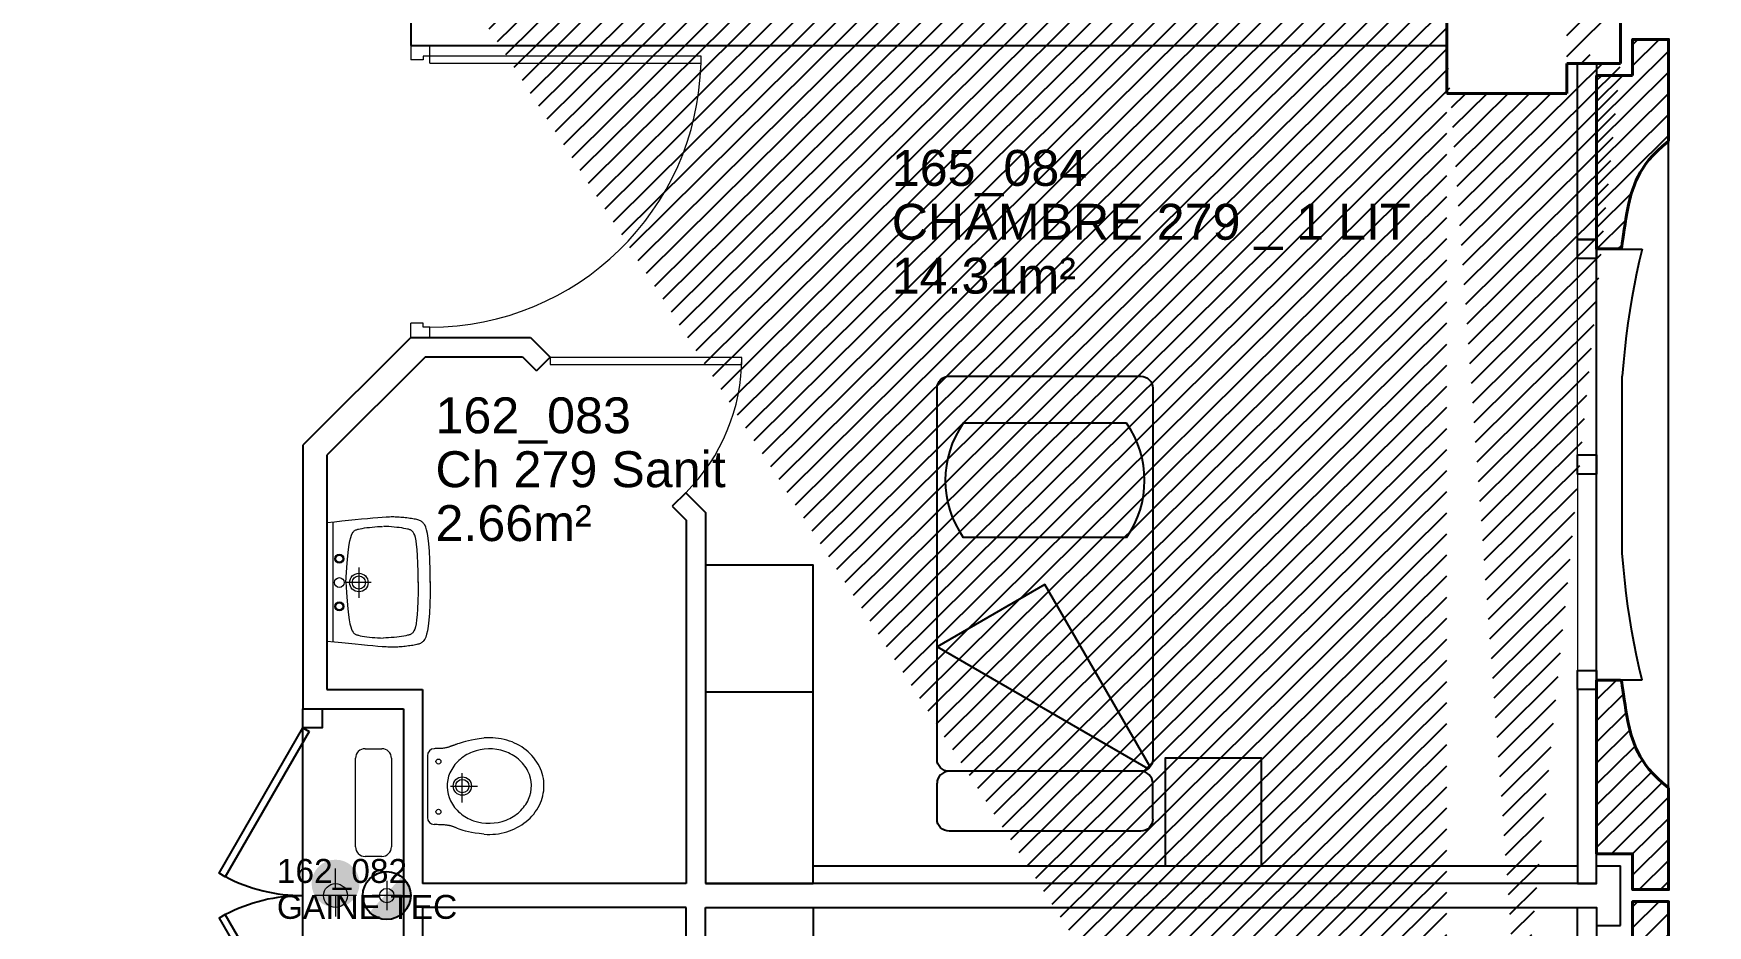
# Model space of a CAD drawing. Header units: millimetres. Extents: x -11 to 211, y -5 to 120.
# Drawn here: x 160.48 to 167.46, y 81.62 to 85.35 of the extents above; entities that cross this region are included whole.
import ezdxf

# ---------------------------------------------------------------- set-up
doc = ezdxf.new("R2010")
doc.units = ezdxf.units.MM
doc.header["$LTSCALE"] = 0.1
doc.header["$MEASUREMENT"] = 0
doc.linetypes.add('CONTINU', pattern=[0])
doc.layers.get('0').update_dxf_attribs({"linetype": 'CONTINUOUS'})
for name, color, linetype in [('150 Chute Eaux Usées -Eaux Vannes', 7, 'CONTINUOUS'), ('400 Lits', 150, 'CONTINUOUS'), ('A_AGENC', 204, 'CONTINUOUS'), ('A_EQMP', 142, 'CONTINUOUS'), ('A_Etiqu_Gaine', 8, 'CONTINUOUS'), ('A_Etiqu_Gaine_ancien', 8, 'CONTINUOUS'), ('A_Etiqu_Gaine_code', 8, 'CONTINUOUS'), ('A_Etiqu_Local', 8, 'CONTINUOUS'), ('A_HACH_STRUC', 7, 'CONTINUOUS'), ('A_MUR_CLOIS', 7, 'CONTINU'), ('A_MURS_ALÈG', 7, 'CONTINU')]:
    doc.layers.add(name, color=color, linetype=linetype)
for name, color, linetype, lineweight in [('A_CHASS', 4, 'CONTINU', 0), ('A_MURS_STRU', 7, 'CONTINU', 40), ('A_PORTE', 8, 'CONTINU', 0), ('A_SANI', 5, 'CONTINU', 0)]:
    doc.layers.add(name, color=color, linetype=linetype, lineweight=lineweight)
doc.styles.add('Attribut', font='arial.ttf')

# ---------------------------------------------------------------- blocks, each defined once
blk = doc.blocks.new('BROCA2-G713')
at = {"layer": '400 Lits', "linetype": 'Continuous'}
for p, q in [((19.799994, 37.454655), (19.349993, 37.194843)), ((20.239107, 36.694084), (19.799994, 37.454655)), ((20.231138, 36.686115), (19.349993, 37.194843)), ((19.349993, 36.475231), (19.349993, 36.625225)), ((20.199995, 36.675228), (19.399992, 36.675228)), ((20.249994, 36.475231), (20.249994, 36.625225))]:
    blk.add_line(p, q, dxfattribs=at)
for points in [[(19.349993, 36.724957), (19.349993, 38.275227, -0.414213), (19.399992, 38.325227), (20.199995, 38.32523, -0.414214), (20.249995, 38.275227), (20.249994, 36.724957)], [(20.249994, 36.725231, -0.414213), (20.199995, 36.675231), (19.399992, 36.675228, -0.414214), (19.349992, 36.725231)], [(20.249994, 36.625225, 0.414213), (20.199995, 36.675225), (19.399992, 36.675228, 0.414214), (19.349992, 36.625225)], [(20.249994, 36.475231, -0.414213), (20.199995, 36.425231), (19.399992, 36.425228, -0.414214), (19.349992, 36.475231)]]:
    blk.add_lwpolyline(points, format="xyb", dxfattribs=at)
blk = doc.blocks.new('A_Etiqu_Local')
at = {"style": 'Attribut', "flags": 1}
for tag, p in [('CODE_HOPITAL', (-0.4463, 1.632)), ('CODE_SITE', (-0.4463, 1.407)), ('CODE_BATIMENT', (-0.4463, 1.182)), ('CODE_SECTEUR', (-0.4463, 0.957)), ('CODE_ETAGE', (-0.4463, 0.732)), ('NOM_NORMALISE', (-0.4463, -0.843)), ('SECTEUR_ACTIVITE', (-0.4463, -1.068)), ('SOUS_SECTEUR_ACTIVITE', (-0.4463, -1.293)), ('VOLUME', (-0.4463, -1.518)), ('SERVICE', (-0.4463, -1.743)), ('CODE_UG', (-0.4463, -1.968)), ('CODE_UA', (-0.4463, -2.193)), ('CODE_POLE', (-0.4463, -2.418)), ('OCCUPANT_EXTERNE', (-0.4463, -2.643)), ('DISPONIBILITE', (-0.4463, -2.868)), ('ACCES_HANDICAPES', (-0.4463, -3.093)), ('NATURE_SOL', (-0.4463, -3.318)), ('RISQUE_LABORATOIRE', (-0.4463, -3.543)), ('AMIANTE', (-0.4463, -3.768))]:
    blk.add_attdef(tag, p, '', height=0.15, dxfattribs=at)
at = {"layer": 'A_Etiqu_Local', "style": 'Attribut'}
for tag, p in [('CODE_PIECE', (-0.4463, 0.282)), ('NOM_USAGE', (-0.4463, 0.057)), ('SURFACE', (-0.4463, -0.168))]:
    blk.add_attdef(tag, p, '', height=0.15, dxfattribs=at)
blk = doc.blocks.new('A_Etiqu_Gaine')
at = {"style": 'Attribut', "flags": 1}
for tag, p in [('CODE_HOPITAL', (-0.4323, 0.8651)), ('CODE_SITE', (-0.4323, 0.7151)), ('CODE_BATIMENT', (-0.4323, 0.5651)), ('CODE_SECTEUR', (-0.4323, 0.4151)), ('CODE_ETAGE', (-0.4323, 0.2651)), ('NOM_NORMALISE', (-0.4323, -0.3349)), ('SECTEUR_ACTIVITE', (-0.4323, -0.4849)), ('SOUS_SECTEUR_ACTIVITE', (-0.4323, -0.6349)), ('SURFACE', (-0.4323, -0.7849)), ('CODE_UG', (-0.4323, -0.9349)), ('CODE_POLE', (-0.4323, -1.0849)), ('AMIANTE', (-0.4323, -1.2349))]:
    blk.add_attdef(tag, p, '', height=0.1, dxfattribs=at)
at = {"layer": 'A_Etiqu_Gaine', "style": 'Attribut'}
blk.add_attdef('NOM_USAGE', (-0.4323, -0.1849), '', height=0.1, dxfattribs=at)
at = {"layer": 'A_Etiqu_Gaine_ancien', "style": 'Attribut'}
blk.add_attdef('CODE_PIECE_ANCIEN', (-0.4323, 0.1151), '', height=0.1, dxfattribs=at)
at = {"layer": 'A_Etiqu_Gaine_code', "style": 'Attribut'}
blk.add_attdef('CODE_PIECE', (-0.4323, -0.0349), '', height=0.1, dxfattribs=at)
blk = doc.blocks.new('BROCA2-G904')
at = {"layer": '400 Lits', "linetype": 'Continuous'}
for p, q in [((29.340822, 67.299042), (28.659243, 67.299042)), ((29.340822, 66.821945), (28.659243, 66.821945))]:
    blk.add_line(p, q, dxfattribs=at)
for start, end in [(145.008072, 214.992089), (325.007448, 34.99223)]:
    blk.add_arc((29.000032, 67.060493), 0.415985, start, end, dxfattribs=at)

msp = doc.modelspace()

# ---------------------------------------------------------------- hatches: boundary and pattern name
at = {"layer": '150 Chute Eaux Usées -Eaux Vannes', "linetype": 'Continuous'}
for points in [[(161.6361, 81.7966, 1), (161.8361, 81.7966, 1)], [(161.8781, 81.6769, 0.673684), (162.0499, 81.7466, 0.229561), (162.0118, 81.825)]]:
    msp.add_hatch(color=8, dxfattribs=at).paths.add_polyline_path(points)
at = {"layer": 'A_HACH_STRUC'}
h = msp.add_hatch(dxfattribs=at)
h.set_pattern_fill('ANSI31', color=8, scale=0.5, angle=359.76959, style=0)
h.paths.add_polyline_path([(160.0499, 113.8961), (159.5499, 113.8961), (159.5499, 114.3961), (160.0499, 114.3961)])
h.paths.add_polyline_path([(159.2999, 106.6962), (159.2999, 107.1962), (160.0499, 107.1962), (160.0499, 106.6962)])
h.paths.add_polyline_path([(167.2499, 106.6962), (166.7499, 106.6962), (166.7499, 107.1962), (167.2499, 107.1962)])
h.paths.add_polyline_path([(152.8499, 77.8962), (152.3499, 77.8962), (152.3499, 78.3962), (152.8499, 78.3962)])
h.paths.add_polyline_path([(159.5499, 77.8962), (159.3999, 77.8962), (159.3999, 78.3962), (160.0499, 78.3962), (160.0499, 77.8962)], flags=16)
h.paths.add_polyline_path([(174.4499, 107.1962), (174.4499, 106.6962), (173.9499, 106.6962), (173.9499, 107.1962)])
h.paths.add_polyline_path([(174.4499, 99.9962), (173.9499, 99.9962), (173.9499, 99.4962), (174.4499, 99.4962)])
h.paths.add_polyline_path([(159.4501, 92.3962), (159.4501, 92.6462), (160.1999, 92.6462), (160.1999, 92.3962)], flags=17)
h.paths.add_polyline_path([(159.4501, 92.3962), (159.4501, 92.6462)], flags=16)
h.paths.add_polyline_path([(159.4501, 92.9462), (159.4501, 92.6962)], flags=16)
h.paths.add_polyline_path([(159.4501, 92.9462), (159.4501, 92.6962), (160.1999, 92.6962), (160.1999, 92.9462)], flags=17)
h.paths.add_polyline_path([(160.0499, 85.5962), (160.0499, 85.0962), (159.5499, 85.0962), (159.5499, 85.5962)], flags=17)
h.paths.add_polyline_path([(152.8499, 85.5962), (152.8499, 85.0962), (152.3499, 85.0962), (152.3499, 85.5962)])
h.paths.add_polyline_path([(145.9999, 85.5962), (145.9999, 85.0962), (145.4999, 85.0962), (145.4999, 85.5962)])
h.paths.add_polyline_path([(145.9999, 78.3962), (145.9999, 77.8962), (145.4999, 77.8962), (145.4999, 78.3962)])
edge = h.paths.add_edge_path()
edge.add_line((166.3748, 85.3966), (166.3748, 85.2962))
edge.add_line((166.3748, 78.1965), (166.3748, 78.0962))
edge.add_line((167.0998, 85.2217), (167.0998, 85.4714))
edge.add_line((166.8749, 85.0963), (166.8749, 85.2217))
edge.add_line((167.0998, 85.2217), (166.8749, 85.2217))
edge.add_line((167.0998, 85.4714), (166.8749, 85.4714))
edge.add_line((166.8749, 85.5962), (166.8749, 85.4714))
edge.add_line((166.8749, 85.0962), (166.3748, 85.0962))
edge.add_line((166.3748, 85.0962), (166.3748, 85.2962))
edge.add_line((166.3748, 85.3966), (166.3748, 85.5962))
edge.add_line((166.3748, 85.5962), (166.8749, 85.5962))
edge.add_line((152.3749, 99.6216), (152.3749, 99.8713))
edge.add_line((152.3749, 99.6216), (152.5999, 99.6216))
edge.add_line((152.3749, 99.8713), (152.5999, 99.8713))
edge.add_line((152.5999, 99.9962), (152.5999, 99.8713))
edge.add_line((153.0999, 99.7965), (153.0999, 99.9962))
edge.add_line((153.0999, 99.9962), (152.5999, 99.9962))
edge.add_line((152.5999, 99.4962), (152.5999, 99.6216))
edge.add_line((152.5999, 99.4962), (153.0999, 99.4962))
edge.add_line((153.0999, 99.4962), (153.0999, 99.7965))
edge.add_line((167.0998, 78.0217), (167.0998, 78.2714))
edge.add_line((166.8749, 77.8962), (166.8749, 78.0217))
edge.add_line((167.0998, 78.0217), (166.8749, 78.0217))
edge.add_line((167.0998, 78.2714), (166.8749, 78.2714))
edge.add_line((166.8749, 78.3962), (166.8749, 78.2714))
edge.add_line((166.8749, 77.8962), (166.3748, 77.8962))
edge.add_line((166.3748, 77.8962), (166.3748, 78.0962))
edge.add_line((166.3748, 78.1965), (166.3748, 78.3962))
edge.add_line((166.3748, 78.3962), (166.8749, 78.3962))
h = msp.add_hatch(dxfattribs=at)
h.set_pattern_fill('ANSI31', color=8, scale=0.5, angle=359.76959, style=0)
h.set_pattern_definition([(44.7696, (166.99984, 84.446557), (-0.044016, 0.0443715), [])])
h.paths.add_polyline_path([(167.2999, 85.3216), (167.1499, 85.3216), (167.1499, 85.1717), (166.9998, 85.1717), (166.9998, 84.4466), (167.1027, 84.4466), (167.1045, 84.4565), (167.1068, 84.4703), (167.1093, 84.4873), (167.1122, 84.5067), (167.1153, 84.5279), (167.1187, 84.5503), (167.1222, 84.5731), (167.126, 84.5958), (167.13, 84.6176), (167.1341, 84.6378), (167.1362, 84.6472), (167.1384, 84.6561), (167.1406, 84.6646), (167.1428, 84.6728), (167.1452, 84.6806), (167.1477, 84.6883), (167.1503, 84.6958), (167.153, 84.7033), (167.1558, 84.7107), (167.1589, 84.7182), (167.1654, 84.7336), (167.173, 84.7495), (167.1817, 84.766), (167.1919, 84.783), (167.2039, 84.8005), (167.218, 84.8186), (167.2343, 84.8372), (167.2532, 84.8564), (167.275, 84.8762), (167.2999, 84.8966)])
h = msp.add_hatch(dxfattribs=at)
h.set_pattern_fill('ANSI31', color=8, scale=0.5, angle=359.76959, style=0)
h.set_pattern_definition([(44.7696, (166.99984, 81.771524), (-0.044016, 0.0443715), [])])
h.paths.add_polyline_path([(167.2999, 82.1965), (167.275, 82.2169), (167.2532, 82.2366), (167.2343, 82.2558), (167.218, 82.2745), (167.2039, 82.2926), (167.1919, 82.3101), (167.1817, 82.3271), (167.173, 82.3436), (167.1654, 82.3595), (167.1589, 82.3749), (167.1558, 82.3824), (167.153, 82.3898), (167.1503, 82.3973), (167.1477, 82.4048), (167.1452, 82.4125), (167.1428, 82.4203), (167.1406, 82.4285), (167.1384, 82.437), (167.1362, 82.4459), (167.1341, 82.4552), (167.13, 82.4755), (167.126, 82.4973), (167.1222, 82.5199), (167.1187, 82.5428), (167.1153, 82.5652), (167.1122, 82.5864), (167.1093, 82.6058), (167.1068, 82.6228), (167.1045, 82.6366), (167.1027, 82.6465), (166.9998, 82.6465), (166.9998, 82.6065), (166.9998, 82.6065), (166.9998, 81.9214), (167.1499, 81.9214), (167.1499, 81.7715), (167.2999, 81.7715)])
h = msp.add_hatch(dxfattribs=at)
h.set_pattern_fill('ANSI31', color=8, scale=0.5, angle=359.76959, style=0)
h.set_pattern_definition([(44.7696, (166.99984, 80.84652), (-0.044016, 0.0443715), [])])
h.paths.add_polyline_path([(167.2999, 81.7215), (167.1499, 81.7215), (167.1499, 81.5716), (166.9998, 81.5716), (166.9998, 80.8465), (167.0998, 80.8465), (167.1027, 80.8465), (167.1045, 80.8565), (167.1068, 80.8703), (167.1093, 80.8872), (167.1122, 80.9067), (167.1153, 80.9279), (167.1187, 80.9503), (167.1222, 80.9731), (167.126, 80.9957), (167.13, 81.0175), (167.1341, 81.0378), (167.1362, 81.0472), (167.1384, 81.0561), (167.1406, 81.0646), (167.1428, 81.0727), (167.1452, 81.0806), (167.1477, 81.0882), (167.1503, 81.0958), (167.153, 81.1032), (167.1558, 81.1107), (167.1589, 81.1182), (167.1654, 81.1336), (167.173, 81.1495), (167.1817, 81.1659), (167.1919, 81.1829), (167.2039, 81.2005), (167.218, 81.2186), (167.2343, 81.2372), (167.2532, 81.2564), (167.275, 81.2762), (167.2999, 81.2965)])

# ---------------------------------------------------------------- linework, layer by layer
at = {"layer": '150 Chute Eaux Usées -Eaux Vannes', "color": 8, "linetype": 'Continuous'}
msp.add_circle((161.9499, 81.7466), 0.1, dxfattribs=at)
at = {"layer": 'A_AGENC', "color": 8, "linetype": 'Continuous'}
msp.add_line((161.5999, 81.0465), (161.5999, 82.4465), dxfattribs=at)
for points in [[(161.6258, 82.4315), (161.2758, 81.8252), (161.2499, 81.8402), (161.5999, 82.4465)], [(161.6258, 81.0615), (161.2758, 81.6677), (161.2499, 81.6527), (161.5999, 81.0465)]]:
    msp.add_lwpolyline(points, close=True, dxfattribs=at)
for centre, start, end in [((161.5999, 82.4465), 242.45637, 270), ((161.5999, 81.0465), 90, 117.54379)]:
    msp.add_arc(centre, 0.7, start, end, dxfattribs=at)
at = {"layer": 'A_CHASS', "color": 8, "linetype": 'Continuous'}
for p, q in [((166.9198, 83.5865), (166.9198, 84.4065)), ((166.9998, 84.4065), (166.9998, 83.5865))]:
    msp.add_line(p, q, dxfattribs=at)
at = {"layer": 'A_CHASS', "color": 8}
for p, q in [((166.9198, 83.5065), (166.9198, 82.6865)), ((166.9998, 83.5065), (166.9998, 82.6865))]:
    msp.add_line(p, q, dxfattribs=at)
at = {"layer": 'A_EQMP', "color": 8, "linetype": 'Continuous'}
for p, q in [((163.7299, 82.5966), (163.2799, 82.5966)), ((163.7299, 81.8714), (166.9198, 81.8714))]:
    msp.add_line(p, q, dxfattribs=at)
for points in [[(163.2799, 81.7966), (163.7299, 81.7966), (163.7299, 83.1269), (163.2799, 83.1269)], [(163.2799, 81.6965), (163.7299, 81.6965), (163.7299, 80.416), (163.2799, 80.416)]]:
    msp.add_lwpolyline(points, close=True, dxfattribs=at)
msp.add_lwpolyline([(165.1999, 81.8714), (165.1999, 82.3214), (165.5999, 82.3214), (165.5999, 81.8714)], dxfattribs=at)
at = {"layer": 'A_MUR_CLOIS', "color": 8, "linetype": 'Continuous'}
for p, q in [((162.0499, 85.3965), (162.0499, 85.2965)), ((162.0499, 85.2966), (166.3748, 85.2966)), ((162.0499, 84.0768), (161.5999, 83.6268)), ((162.0499, 84.0768), (162.5499, 84.0768)), ((162.5499, 84.0768), (162.632, 83.9946)), ((162.1113, 83.9968), (161.6999, 83.5853)), ((162.1113, 83.9968), (162.5167, 83.9968)), ((162.5167, 83.9968), (162.5754, 83.938)), ((162.632, 83.9946), (162.5754, 83.938)), ((161.5999, 83.6268), (161.5999, 82.5265)), ((161.6999, 83.5853), (161.6999, 82.6065)), ((163.1977, 83.4289), (163.1411, 83.3724)), ((163.1977, 83.4289), (163.2799, 83.3468)), ((163.1411, 83.3724), (163.1999, 83.3136)), ((163.1999, 83.3136), (163.1999, 81.7965)), ((163.2799, 83.3468), (163.2799, 81.7965)), ((161.6999, 82.6065), (162.0994, 82.6065)), ((162.0994, 82.6065), (162.0994, 81.7965)), ((161.5999, 82.5265), (162.0194, 82.5265)), ((162.0194, 82.5265), (162.0194, 80.9665)), ((166.9998, 81.7967), (166.9998, 81.8714)), ((166.9998, 81.8714), (167.0998, 81.8714)), ((167.0998, 81.6217), (167.0998, 81.8714)), ((163.1999, 81.7965), (162.0994, 81.7965)), ((166.9998, 81.7965), (163.2799, 81.7965)), ((163.1999, 81.6965), (162.0994, 81.6965)), ((162.0994, 81.6965), (162.0994, 80.8865)), ((163.1999, 80.1794), (163.1999, 81.6965)), ((163.2799, 80.1463), (163.2799, 81.6965)), ((163.2799, 81.6965), (166.9998, 81.6965)), ((166.9998, 81.6967), (166.9998, 81.6217)), ((166.9998, 81.6217), (167.0998, 81.6217))]:
    msp.add_line(p, q, dxfattribs=at)
at = {"layer": 'A_MUR_CLOIS', "color": 8}
for points in [[(166.9998, 84.4866), (166.9198, 84.4866), (166.9198, 85.2217), (166.9998, 85.2217)], [(166.9998, 82.6065), (166.9198, 82.6065), (166.9198, 81.7965), (166.9998, 81.7965)], [(166.9998, 80.8865), (166.9198, 80.8865), (166.9198, 81.6965), (166.9998, 81.6965)]]:
    msp.add_lwpolyline(points, close=True, dxfattribs=at)
at = {"layer": 'A_MUR_CLOIS', "color": 8, "linetype": 'Continuous'}
for points in [[(166.9998, 84.4066), (166.9198, 84.4066), (166.9198, 84.4866), (166.9998, 84.4866)], [(166.9998, 83.5065), (166.9198, 83.5065), (166.9198, 83.5865), (166.9998, 83.5865)], [(166.9998, 82.6065), (166.9198, 82.6065), (166.9198, 82.6865), (166.9998, 82.6865)], [(161.5999, 82.5265), (161.6799, 82.5265), (161.6799, 82.4465), (161.5999, 82.4465)]]:
    msp.add_lwpolyline(points, close=True, dxfattribs=at)
at = {"layer": 'A_MURS_ALÈG', "color": 8, "ltscale": 200}
for p, q in [((167.2999, 82.1965), (167.2999, 84.8965)), ((167.1064, 83.1771), (167.1064, 83.9159))]:
    msp.add_line(p, q, dxfattribs=at)
for points in [[(167.1898, 82.6465), (166.9998, 82.6465), (166.9998, 84.4465), (167.1898, 84.4465)], [(167.1898, 84.4465), (167.1774, 84.3954), (167.166, 84.3443), (167.1557, 84.2933), (167.1463, 84.2419), (167.1378, 84.19), (167.1302, 84.1375), (167.1233, 84.084), (167.1171, 84.0294), (167.1115, 83.9734), (167.1064, 83.9159)], [(167.1898, 82.6465), (167.1774, 82.6977), (167.166, 82.7487), (167.1557, 82.7998), (167.1463, 82.8512), (167.1378, 82.903), (167.1302, 82.9556), (167.1233, 83.0091), (167.1171, 83.0637), (167.1115, 83.1196), (167.1064, 83.1771)]]:
    msp.add_lwpolyline(points, dxfattribs=at)
at = {"layer": 'A_MURS_STRU', "color": 8, "linetype": 'Continuous'}
for p, q in [((167.0998, 85.2217), (167.0998, 85.4714)), ((167.0998, 85.2217), (166.8749, 85.2217)), ((166.8749, 85.0963), (166.8749, 85.2217)), ((167.1499, 85.1717), (166.9998, 85.1717)), ((166.9998, 84.4466), (166.9998, 85.1717)), ((167.0998, 84.4466), (166.9998, 84.4466)), ((166.9998, 82.6465), (166.9998, 81.9214)), ((167.0998, 82.6465), (166.9998, 82.6465)), ((167.1499, 81.9214), (166.9998, 81.9214))]:
    msp.add_line(p, q, dxfattribs=at)
at = {"layer": 'A_MURS_STRU', "color": 8}
for p, q in [((166.9998, 84.4465), (166.9998, 85.1717)), ((166.9998, 82.6465), (166.9998, 81.9214))]:
    msp.add_line(p, q, dxfattribs=at)
at = {"layer": 'A_MURS_STRU', "color": 8, "linetype": 'Continuous'}
for points in [[(166.3748, 85.0962), (166.3748, 85.5962), (166.8749, 85.5962)], [(167.1499, 85.1717), (167.1499, 85.3216), (167.2999, 85.3216), (167.2999, 84.8966)], [(166.8749, 85.0962), (166.3748, 85.0962)], [(167.2999, 84.8966), (167.275, 84.8762), (167.2532, 84.8564), (167.2343, 84.8372), (167.218, 84.8186), (167.2039, 84.8005), (167.1919, 84.783), (167.1817, 84.766), (167.173, 84.7495), (167.1654, 84.7336), (167.1589, 84.7182), (167.1589, 84.7182), (167.1558, 84.7107), (167.153, 84.7033), (167.1503, 84.6958), (167.1477, 84.6883), (167.1452, 84.6806), (167.1428, 84.6728), (167.1406, 84.6646), (167.1384, 84.6561), (167.1362, 84.6472), (167.1341, 84.6378), (167.1341, 84.6378), (167.13, 84.6176), (167.126, 84.5958), (167.1222, 84.5731), (167.1187, 84.5503), (167.1153, 84.5279), (167.1122, 84.5067), (167.1093, 84.4873), (167.1068, 84.4703), (167.1045, 84.4565), (167.1027, 84.4465)], [(167.2999, 82.1965), (167.275, 82.2169), (167.2532, 82.2366), (167.2343, 82.2558), (167.218, 82.2745), (167.2039, 82.2926), (167.1919, 82.3101), (167.1817, 82.3271), (167.173, 82.3436), (167.1654, 82.3595), (167.1589, 82.3749), (167.1589, 82.3749), (167.1558, 82.3824), (167.153, 82.3898), (167.1503, 82.3973), (167.1477, 82.4048), (167.1452, 82.4125), (167.1428, 82.4203), (167.1406, 82.4285), (167.1384, 82.437), (167.1362, 82.4459), (167.1341, 82.4552), (167.1341, 82.4552), (167.13, 82.4755), (167.126, 82.4973), (167.1222, 82.5199), (167.1187, 82.5428), (167.1153, 82.5652), (167.1122, 82.5864), (167.1093, 82.6058), (167.1068, 82.6228), (167.1045, 82.6366), (167.1027, 82.6466)], [(167.1499, 81.9214), (167.1499, 81.7715), (167.2999, 81.7715), (167.2999, 82.1965)], [(167.1499, 81.5716), (167.1499, 81.7215), (167.2999, 81.7215), (167.2999, 81.2965)]]:
    msp.add_lwpolyline(points, dxfattribs=at)
at = {"layer": 'A_PORTE', "color": 8, "linetype": 'Continuous'}
for p, q in [((162.0499, 85.2961), (162.1299, 85.2961)), ((162.0499, 85.2961), (162.0499, 85.2362)), ((163.2615, 85.2522), (162.1021, 85.2522)), ((162.1021, 85.2522), (162.1021, 85.2362)), ((162.1299, 85.2222), (162.1299, 85.2961)), ((163.2615, 85.2222), (163.2615, 85.2522)), ((162.1021, 85.2362), (162.0499, 85.2362)), ((162.1299, 85.2222), (163.2615, 85.2222)), ((162.1021, 84.1362), (162.0499, 84.1362)), ((162.0499, 84.0763), (162.0499, 84.1362)), ((162.1021, 84.1202), (162.1021, 84.1362)), ((162.0499, 84.0763), (162.1299, 84.0763)), ((162.1299, 84.1202), (162.1021, 84.1202)), ((162.1299, 84.0763), (162.1299, 84.1202))]:
    msp.add_line(p, q, dxfattribs=at)
msp.add_lwpolyline([(162.632, 83.9642), (163.432, 83.9642), (163.432, 83.9942), (162.632, 83.9942)], close=True, dxfattribs=at)
for centre, radius, start, end in [((162.1299, 85.2522), 1.132, 270, 358.48138), ((162.632, 83.9942), 0.8, 314.99999, 0)]:
    msp.add_arc(centre, radius, start, end, dxfattribs=at)
at = {"layer": 'A_SANI', "color": 8, "linetype": 'Continuous'}
for p, q in [((161.6999, 83.3034), (161.6999, 82.8081)), ((161.7248, 83.3034), (161.7248, 82.8081)), ((161.7933, 83.2122), (161.7963, 83.2286)), ((161.7963, 83.2286), (161.7993, 83.2414)), ((161.7993, 83.2414), (161.8024, 83.2511)), ((161.8024, 83.2511), (161.8056, 83.2583)), ((161.8056, 83.2583), (161.809, 83.2638)), ((161.809, 83.2638), (161.8107, 83.266)), ((161.8107, 83.266), (161.8124, 83.2679)), ((161.8124, 83.2679), (161.8143, 83.2696)), ((161.8143, 83.2696), (161.8163, 83.271)), ((161.8163, 83.271), (161.8184, 83.2723)), ((161.8184, 83.2723), (161.8207, 83.2734)), ((161.8207, 83.2734), (161.8232, 83.2744)), ((161.8232, 83.2744), (161.8258, 83.2753)), ((161.8258, 83.2753), (161.8288, 83.2762)), ((161.8288, 83.2762), (161.832, 83.277)), ((161.832, 83.277), (161.8393, 83.2786)), ((161.8393, 83.2786), (161.8477, 83.2801)), ((161.8477, 83.2801), (161.8569, 83.2816)), ((161.8569, 83.2816), (161.8669, 83.283)), ((161.8669, 83.283), (161.8774, 83.2843)), ((161.8774, 83.2843), (161.8882, 83.2855)), ((161.8882, 83.2855), (161.8993, 83.2865)), ((161.8993, 83.2865), (161.9105, 83.2873)), ((161.9105, 83.2873), (161.9215, 83.2879)), ((161.9215, 83.2879), (161.9323, 83.2883)), ((161.9474, 83.2879), (161.9366, 83.2883)), ((161.9584, 83.2873), (161.9474, 83.2879)), ((161.9696, 83.2865), (161.9584, 83.2873)), ((161.9807, 83.2855), (161.9696, 83.2865)), ((161.9916, 83.2843), (161.9807, 83.2855)), ((162.0021, 83.283), (161.9916, 83.2843)), ((162.012, 83.2816), (162.0021, 83.283)), ((162.0212, 83.2801), (162.012, 83.2816)), ((162.0296, 83.2786), (162.0212, 83.2801)), ((162.0369, 83.277), (162.0296, 83.2786)), ((162.0401, 83.2762), (162.0369, 83.277)), ((162.0431, 83.2753), (162.0401, 83.2762)), ((162.0458, 83.2744), (162.0431, 83.2753)), ((162.0482, 83.2734), (162.0458, 83.2744)), ((162.0505, 83.2723), (162.0482, 83.2734)), ((162.0526, 83.271), (162.0505, 83.2723)), ((162.0546, 83.2696), (162.0526, 83.271)), ((162.0565, 83.2679), (162.0546, 83.2696)), ((162.0582, 83.266), (162.0565, 83.2679)), ((162.06, 83.2638), (162.0582, 83.266)), ((162.0633, 83.2583), (162.06, 83.2638)), ((162.0664, 83.2511), (162.0633, 83.2583)), ((162.0693, 83.2414), (162.0664, 83.2511)), ((162.072, 83.2286), (162.0693, 83.2414)), ((162.0744, 83.2122), (162.072, 83.2286)), ((161.7846, 83.1347), (161.7875, 83.1659)), ((161.7875, 83.1659), (161.7904, 83.1915)), ((161.7904, 83.1915), (161.7933, 83.2122)), ((162.0765, 83.1915), (162.0744, 83.2122)), ((162.0782, 83.1659), (162.0765, 83.1915)), ((162.0795, 83.1347), (162.0782, 83.1659)), ((161.7787, 83.0535), (161.7817, 83.0975)), ((161.7817, 83.0975), (161.7846, 83.1347)), ((161.8334, 83.117), (161.8334, 82.9906)), ((162.0803, 83.0975), (162.0795, 83.1347)), ((162.0807, 83.0535), (162.0803, 83.0975)), ((161.7787, 83.0569), (161.7817, 83.0129)), ((161.7817, 83.0129), (161.7846, 82.9757)), ((161.8845, 83.0538), (161.7823, 83.0538)), ((162.0803, 83.0129), (162.0795, 82.9757)), ((162.0807, 83.0569), (162.0803, 83.0129)), ((161.7846, 82.9757), (161.7875, 82.9446)), ((161.7875, 82.9446), (161.7904, 82.919)), ((162.0782, 82.9446), (162.0765, 82.919)), ((162.0795, 82.9757), (162.0782, 82.9446)), ((161.7904, 82.919), (161.7933, 82.8983)), ((161.7933, 82.8983), (161.7963, 82.8818)), ((161.7963, 82.8818), (161.7993, 82.8691)), ((162.072, 82.8818), (162.0693, 82.8691)), ((162.0744, 82.8983), (162.072, 82.8818)), ((162.0765, 82.919), (162.0744, 82.8983)), ((161.7993, 82.8691), (161.8024, 82.8594)), ((161.8024, 82.8594), (161.8056, 82.8521)), ((161.8056, 82.8521), (161.809, 82.8467)), ((161.809, 82.8467), (161.8107, 82.8445)), ((161.8107, 82.8445), (161.8124, 82.8426)), ((161.8124, 82.8426), (161.8143, 82.8409)), ((161.8143, 82.8409), (161.8163, 82.8394)), ((161.8163, 82.8394), (161.8184, 82.8382)), ((161.8184, 82.8382), (161.8207, 82.837)), ((161.8207, 82.837), (161.8232, 82.836)), ((161.8232, 82.836), (161.8258, 82.8351)), ((161.8258, 82.8351), (161.8288, 82.8343)), ((161.8288, 82.8343), (161.832, 82.8335)), ((161.832, 82.8335), (161.8393, 82.8319)), ((161.8393, 82.8319), (161.8477, 82.8303)), ((161.8477, 82.8303), (161.857, 82.8288)), ((161.857, 82.8288), (161.867, 82.8274)), ((161.867, 82.8274), (161.8776, 82.8261)), ((161.8776, 82.8261), (161.8887, 82.825)), ((161.8887, 82.825), (161.9001, 82.824)), ((161.9001, 82.824), (161.9116, 82.8231)), ((161.9116, 82.8231), (161.9231, 82.8225)), ((161.9231, 82.8225), (161.9345, 82.8221)), ((161.9458, 82.8225), (161.9344, 82.8221)), ((161.9573, 82.8231), (161.9458, 82.8225)), ((161.9688, 82.824), (161.9573, 82.8231)), ((161.9802, 82.825), (161.9688, 82.824)), ((161.9913, 82.8261), (161.9802, 82.825)), ((162.0019, 82.8274), (161.9913, 82.8261)), ((162.0119, 82.8288), (162.0019, 82.8274)), ((162.0212, 82.8303), (162.0119, 82.8288)), ((162.0296, 82.8319), (162.0212, 82.8303)), ((162.0369, 82.8335), (162.0296, 82.8319)), ((162.0401, 82.8343), (162.0369, 82.8335)), ((162.0431, 82.8351), (162.0401, 82.8343)), ((162.0458, 82.836), (162.0431, 82.8351)), ((162.0482, 82.837), (162.0458, 82.836)), ((162.0505, 82.8382), (162.0482, 82.837)), ((162.0526, 82.8394), (162.0505, 82.8382)), ((162.0546, 82.8409), (162.0526, 82.8394)), ((162.0565, 82.8426), (162.0546, 82.8409)), ((162.0582, 82.8445), (162.0565, 82.8426)), ((162.06, 82.8467), (162.0582, 82.8445)), ((162.0633, 82.8521), (162.06, 82.8467)), ((162.0664, 82.8594), (162.0633, 82.8521)), ((162.0693, 82.8691), (162.0664, 82.8594)), ((161.8194, 81.95), (161.8194, 82.32)), ((161.8594, 82.36), (161.9294, 82.36)), ((161.9694, 82.32), (161.9694, 81.95)), ((162.1194, 82.3301), (162.1194, 82.0729)), ((162.1514, 82.3602), (162.1482, 82.36)), ((162.2652, 82.1355), (162.2652, 82.2576)), ((162.2163, 82.2039), (162.3286, 82.2039)), ((162.1514, 82.0428), (162.1482, 82.0429)), ((161.9294, 81.91), (161.8594, 81.91)), ((161.7361, 81.7716), (161.7361, 81.8595)), ((161.9499, 81.808), (161.9499, 81.6851)), ((161.8239, 81.7466), (161.6482, 81.7466)), ((161.7361, 81.7466), (161.7361, 81.6587)), ((162.0113, 81.7466), (161.8884, 81.7466))]:
    msp.add_line(p, q, dxfattribs=at)
for points in [[(162.1316, 83.0538), (162.1308, 83.1052), (162.1295, 83.1488), (162.1278, 83.1852), (162.1256, 83.2152), (162.1229, 83.2395), (162.1198, 83.2588), (162.1163, 83.2739), (162.1125, 83.2854), (162.1083, 83.2941), (162.1038, 83.3007), (162.1038, 83.3007), (162.1014, 83.3034), (162.0989, 83.3059), (162.0962, 83.308), (162.0934, 83.3099), (162.0903, 83.3116), (162.0869, 83.3131), (162.0832, 83.3144), (162.0792, 83.3156), (162.0748, 83.3168), (162.0699, 83.3178), (162.0699, 83.3178), (162.0646, 83.3189), (162.0589, 83.3199), (162.0528, 83.3208), (162.0466, 83.3217), (162.0401, 83.3226), (162.0336, 83.3234), (162.027, 83.3242), (162.0205, 83.3249), (162.0141, 83.3255), (162.0079, 83.326), (162.0079, 83.326), (162.002, 83.3265), (161.9963, 83.3269), (161.9907, 83.3272), (161.9851, 83.3274), (161.9794, 83.3275), (161.9736, 83.3275), (161.9676, 83.3275), (161.9612, 83.3273), (161.9544, 83.327), (161.9471, 83.3266), (161.9471, 83.3266), (161.9307, 83.3256), (161.9121, 83.3241), (161.8915, 83.3223), (161.8688, 83.3202), (161.8444, 83.3178), (161.8183, 83.3152), (161.7906, 83.3125), (161.7616, 83.3095), (161.7313, 83.3065), (161.6999, 83.3034)], [(162.1316, 83.0577), (162.1308, 83.0063), (162.1295, 82.9627), (162.1278, 82.9263), (162.1256, 82.8963), (162.1229, 82.872), (162.1198, 82.8527), (162.1163, 82.8376), (162.1125, 82.8261), (162.1083, 82.8174), (162.1038, 82.8108), (162.1038, 82.8108), (162.1014, 82.8081), (162.0989, 82.8056), (162.0962, 82.8035), (162.0934, 82.8016), (162.0903, 82.7999), (162.0869, 82.7984), (162.0832, 82.7971), (162.0792, 82.7959), (162.0748, 82.7947), (162.0699, 82.7937), (162.0699, 82.7937), (162.0646, 82.7926), (162.0589, 82.7916), (162.0528, 82.7907), (162.0466, 82.7898), (162.0401, 82.7889), (162.0336, 82.7881), (162.027, 82.7873), (162.0205, 82.7866), (162.0141, 82.786), (162.0079, 82.7855), (162.0079, 82.7855), (162.002, 82.785), (161.9963, 82.7846), (161.9907, 82.7843), (161.9851, 82.7841), (161.9794, 82.784), (161.9736, 82.784), (161.9676, 82.784), (161.9612, 82.7842), (161.9544, 82.7845), (161.9471, 82.7849), (161.9471, 82.7849), (161.9307, 82.7859), (161.9121, 82.7874), (161.8915, 82.7892), (161.8688, 82.7913), (161.8444, 82.7937), (161.8183, 82.7963), (161.7906, 82.799), (161.7616, 82.802), (161.7313, 82.805), (161.6999, 82.8081)], [(162.3555, 82.4041), (162.3361, 82.4012), (162.319, 82.3983), (162.3038, 82.3954), (162.2904, 82.3926), (162.2788, 82.3899), (162.2687, 82.3872), (162.2599, 82.3847), (162.2523, 82.3823), (162.2457, 82.3801), (162.2399, 82.3781), (162.2399, 82.3781), (162.2373, 82.3771), (162.2349, 82.3762), (162.2326, 82.3753), (162.2303, 82.3745), (162.2282, 82.3737), (162.2261, 82.3729), (162.224, 82.3721), (162.222, 82.3714), (162.2199, 82.3707), (162.2179, 82.3699), (162.2179, 82.3699), (162.2157, 82.3692), (162.2136, 82.3685), (162.2113, 82.3677), (162.2091, 82.367), (162.2068, 82.3664), (162.2045, 82.3657), (162.2023, 82.3651), (162.2, 82.3645), (162.1977, 82.3639), (162.1955, 82.3634), (162.1955, 82.3634), (162.191, 82.3625), (162.1867, 82.3618), (162.1824, 82.3613), (162.1781, 82.3609), (162.1739, 82.3606), (162.1696, 82.3604), (162.1652, 82.3602), (162.1607, 82.3602), (162.1561, 82.3602), (162.1514, 82.3602)], [(162.3555, 82.0037), (162.3361, 82.0054), (162.319, 82.0075), (162.3038, 82.0099), (162.2904, 82.0126), (162.2788, 82.0154), (162.2687, 82.0184), (162.2599, 82.0213), (162.2523, 82.0241), (162.2457, 82.0268), (162.2399, 82.0292), (162.2399, 82.0292), (162.2373, 82.0303), (162.2349, 82.0313), (162.2326, 82.0323), (162.2303, 82.0332), (162.2282, 82.034), (162.2261, 82.0347), (162.224, 82.0354), (162.222, 82.0361), (162.2199, 82.0367), (162.2179, 82.0373), (162.2179, 82.0373), (162.2157, 82.0378), (162.2136, 82.0383), (162.2113, 82.0388), (162.2091, 82.0392), (162.2068, 82.0396), (162.2045, 82.04), (162.2023, 82.0403), (162.2, 82.0406), (162.1977, 82.0409), (162.1955, 82.0411), (162.1955, 82.0411), (162.191, 82.0416), (162.1867, 82.0419), (162.1824, 82.0422), (162.1781, 82.0424), (162.1739, 82.0426), (162.1696, 82.0427), (162.1652, 82.0427), (162.1607, 82.0428), (162.1561, 82.0428), (162.1514, 82.0428)]]:
    msp.add_lwpolyline(points, dxfattribs=at)
for points in [[(162.3562, 82.0028, 0.092603), (162.4511, 82.013, 0.097518), (162.5314, 82.0554, 0.107322), (162.5871, 82.1248, 0.116228), (162.606, 82.2049, 0.11669), (162.5871, 82.285, 0.108258), (162.5314, 82.3539, 0.098236), (162.4512, 82.3955, 0.092772), (162.3562, 82.4048, 0.094013)], [(162.539, 82.2657, 0.102556), (162.4995, 82.3163, 0.093461), (162.4427, 82.3485, 0.177132), (162.3063, 82.3457, 0.093461), (162.2509, 82.3111, 0.102556), (162.2135, 82.259, 0.222888), (162.2159, 82.1421, 0.102556), (162.2555, 82.0916, 0.093461), (162.3122, 82.0593, 0.177237), (162.4487, 82.0622, 0.093461), (162.504, 82.0967, 0.102556), (162.5414, 82.1488, 0.222732), (162.539, 82.2657)]]:
    msp.add_lwpolyline(points, format="xyb", dxfattribs=at)
for centre, radius in [((161.7519, 83.1533), 0.0189), ((161.7519, 83.1533), 0.0144), ((161.8334, 83.0538), 0.0387), ((161.8334, 83.0538), 0.0274), ((161.7519, 83.0538), 0.0204), ((161.7519, 82.9543), 0.0189), ((161.7519, 82.9543), 0.0144), ((162.1655, 82.3064), 0.0105), ((162.2652, 82.2039), 0.0383), ((162.2652, 82.2039), 0.0276), ((162.1655, 82.0965), 0.0105), ((161.7361, 81.7466), 0.05), ((161.9499, 81.7466), 0.03)]:
    msp.add_circle(centre, radius, dxfattribs=at)
for centre, radius, start, end in [((161.8594, 82.32), 0.04, 89.99996, 180.00004), ((161.9294, 82.32), 0.04, 359.99924, 89.99933), ((162.1494, 82.3301), 0.03, 92.1835, 180.00001), ((162.1494, 82.0729), 0.03, 180.00001, 267.81647), ((161.8594, 81.95), 0.04, 179.99924, 269.99933), ((161.9294, 81.95), 0.04, 269.99924, 359.99933)]:
    msp.add_arc(centre, radius, start, end, dxfattribs=at)

# ---------------------------------------------------------------- block references
at = {"layer": 'A_EQMP', "color": 8}
for name, p in [('BROCA2-G713', (144.8967, 45.5903)), ('BROCA2-G904', (135.6967, 16.4198))]:
    msp.add_blockref(name, p, dxfattribs=at)
at = {"layer": 'A_Etiqu_Gaine', "color": 8}
msp.add_blockref('A_Etiqu_Gaine', (161.9233, 81.8344), dxfattribs=at).add_auto_attribs({'CODE_PIECE': '162_082', 'NOM_USAGE': 'GAINE TEC'})
at = {"layer": 'A_Etiqu_Local', "color": 8}
ref = msp.add_blockref('A_Etiqu_Local', (164.5038, 84.4282), dxfattribs=at)
ref.add_attrib('CODE_PIECE', '165_084', (164.0575, 84.7102), dxfattribs={"height": 0.15, "style": 'Attribut'})
ref.add_attrib('NOM_USAGE', 'CHAMBRE 279 _ 1 LIT', (164.0575, 84.4852), dxfattribs={"height": 0.15, "style": 'Attribut'})
ref.add_attrib('SURFACE', '14.31m²', (164.0575, 84.2602), dxfattribs={"height": 0.15, "style": 'Attribut'})
ref = msp.add_blockref('A_Etiqu_Local', (162.5995, 83.395), dxfattribs=at)
ref.add_attrib('CODE_PIECE', '162_083', (162.1531, 83.677), dxfattribs={"height": 0.15, "style": 'Attribut'})
ref.add_attrib('NOM_USAGE', 'Ch 279 Sanit', (162.1531, 83.452), dxfattribs={"height": 0.15, "style": 'Attribut'})
ref.add_attrib('SURFACE', '2.66m²', (162.1531, 83.227), dxfattribs={"height": 0.15, "style": 'Attribut'})

doc.saveas('drawing.dxf')
